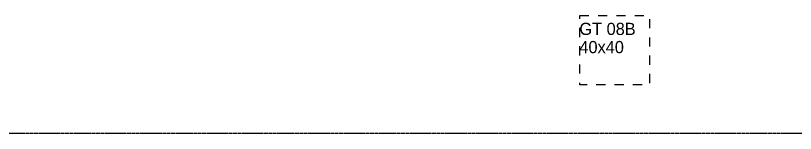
# Model space of a CAD drawing. Header units: centimetres. Extents: x 2191 to 12545, y -680 to 18662.
# Drawn here: x 8416.5 to 8867.1, y 4291.4 to 4359.6 of the extents above; entities that cross this region are included whole.
import ezdxf

# ---------------------------------------------------------------- set-up
doc = ezdxf.new("R2010")
doc.units = ezdxf.units.CM
for name, pattern in [('ISO-03', [1.5, 0.6, -0.9]), ('Style de ligne -1', [0.41664, 0.20828, -0.20836]), ('VW-01', [0.41656, 0.20828, -0.20828])]:
    doc.linetypes.add(name, pattern=pattern)
for name, color, linetype in [('B Général', 252, 'Continuous'), ('C ANNOTATIONS-axes horizontaux', 252, 'Style de ligne -1'), ('C ANNOTATIONS-textes-numérotation gaine', 252, 'ISO-03')]:
    doc.layers.add(name, color=color, linetype=linetype)
doc.styles.add('Eurostile', font='Eurosti.TTF')

# ---------------------------------------------------------------- blocks, each defined once
blk = doc.blocks.new('B 70.Groupe-29-1')
at = {"layer": 'B Général', "linetype": 'VW-01', "ltscale": 25.4, "flags": 128}
blk.add_lwpolyline([(8742.48, 4359.56), (8782.79, 4359.56), (8782.79, 4319.59), (8742.48, 4319.59)], close=True, dxfattribs=at)
at = {"layer": 'C ANNOTATIONS-textes-numérotation gaine', "insert": (8742.24, 4355.39), "char_height": 7.059, "width": 56.9358, "attachment_point": 1, "line_spacing_factor": 0.894142, "style": 'Eurostile'}
blk.add_mtext('GT 08B\\P40x40', dxfattribs=at)

msp = doc.modelspace()

# ---------------------------------------------------------------- linework, layer by layer
at = {"layer": 'C ANNOTATIONS-axes horizontaux'}
msp.add_line((12370.81, 4291.39), (2960.81, 4291.39), dxfattribs=at)
msp.add_line((12370.81, 4291.39), (2960.81, 4291.39), dxfattribs=at)

# ---------------------------------------------------------------- block references
at = {"layer": 'C ANNOTATIONS-textes-numérotation gaine'}
msp.add_blockref('B 70.Groupe-29-1', (0, 0), dxfattribs=at)

doc.saveas('drawing.dxf')
